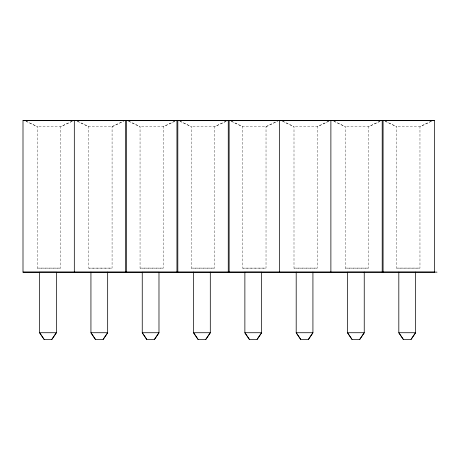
<?xml version="1.0" encoding="UTF-8"?>
<svg xmlns="http://www.w3.org/2000/svg" width="460" height="460" viewBox="0 0 460 460"><rect width="100%" height="100%" fill="white"/><g stroke="black" fill="none" stroke-linecap="round" stroke-linejoin="round"><path stroke-width="0.34" stroke-dasharray="2.3 1.72" d="M72.157 121.187L60.766 126.661L60.766 268.117L37.427 268.117L37.427 126.661L26.036 121.187M77.349 121.267L88.74 126.701L112.079 126.661L123.47 121.187M174.783 121.187L163.392 126.661L163.392 268.117L140.053 268.117L140.053 126.661L128.662 121.187M226.101 121.187L214.711 126.661L214.711 268.117L191.366 268.117L191.366 126.661L179.975 121.187M231.294 121.267L242.684 126.701L266.024 126.661L277.414 121.187M328.728 121.187L317.337 126.661L317.337 268.117L293.998 268.117L293.998 126.661L282.607 121.187M380.041 121.187L368.65 126.661L368.65 268.117L345.31 268.117L345.31 126.661L333.92 121.187M431.359 121.187L419.963 126.661L419.963 268.117L396.623 268.117L396.623 126.661L385.233 121.187M72.157 121.267L60.766 126.701L37.427 126.661M112.079 126.701L123.47 121.267M174.783 121.267L163.392 126.701L140.053 126.661M226.101 121.267L214.711 126.701L191.366 126.661M266.024 126.701L277.414 121.267M328.728 121.267L317.337 126.701L293.998 126.661M380.041 121.267L368.65 126.701L345.31 126.661M431.359 121.267L419.963 126.701L396.623 126.661M37.427 268.082L60.766 268.082M77.349 121.187L88.74 126.661L88.74 268.117L112.079 268.082L112.079 126.661M140.053 268.082L163.392 268.082M191.366 268.082L214.711 268.082M231.294 121.187L242.684 126.661L242.684 268.117L266.024 268.082L266.024 126.661M293.998 268.082L317.337 268.082M345.31 268.082L368.65 268.082M396.623 268.082L419.963 268.082M88.74 268.117L112.079 268.117M242.684 268.117L266.024 268.117M385.233 121.267L396.623 126.701M333.92 121.267L345.31 126.701M282.607 121.267L293.998 126.701M179.975 121.267L191.366 126.701M128.662 121.267L140.053 126.701M26.036 121.267L37.427 126.701"/><path stroke-width="0.69" d="M51.842 339.422L56.356 332.724L39.617 332.724L44.137 339.422L51.842 339.405L56.356 332.77L56.356 272.119L39.617 272.119L39.617 332.77L44.137 339.422M103.155 339.422L107.669 332.724L90.936 332.724L95.45 339.422L103.155 339.422L107.669 332.77L107.669 272.119M154.468 339.422L158.982 332.724L142.249 332.724L146.763 339.422L154.468 339.422L158.982 332.77L158.982 272.119L142.249 272.119L142.249 332.77L146.763 339.422M205.787 339.422L210.3 332.724L193.562 332.724L198.076 339.422L205.787 339.422L210.3 332.77L210.3 272.119M257.1 339.422L261.613 332.724L244.875 332.724L249.389 339.422L257.1 339.405L261.613 332.77L261.613 272.119L244.875 272.119L244.875 332.77L249.389 339.422M308.413 339.422L312.926 332.724L296.194 332.724L300.708 339.422L308.413 339.405L312.926 332.77L312.926 272.119M359.726 339.422L364.24 332.724L347.507 332.724L352.021 339.422L359.726 339.422L364.24 332.77L364.24 272.119M411.044 339.422L415.558 332.724L398.82 332.724L403.334 339.422L411.044 339.422L415.558 332.77L415.558 272.119M23 120.664L434.389 120.664M23 272.096L434.389 272.096M39.445 272.182L23 272.182L23 120.577L434.389 120.577L434.389 272.182M56.603 272.182L142.071 272.182M159.229 272.182L244.703 272.182M261.861 272.182L347.329 272.182M437 272.142L347.507 272.119L347.507 332.77L352.021 339.422M403.334 339.422L398.82 332.77L398.82 272.119M300.708 339.422L296.194 332.77L296.194 272.119M198.076 339.422L193.562 332.77L193.562 272.119M95.45 339.422L90.936 332.77L90.936 272.119M383.077 120.577L383.077 272.182M382.202 120.577L382.202 272.182M330.884 120.577L330.884 272.182M279.571 120.577L279.571 272.182M229.132 120.577L229.132 272.182M228.258 120.577L228.258 272.182M177.819 120.577L177.819 272.182M176.945 120.577L176.945 272.182M126.506 120.577L126.506 272.182M125.626 120.577L125.626 272.182M74.313 120.577L74.313 272.182"/></g></svg>
